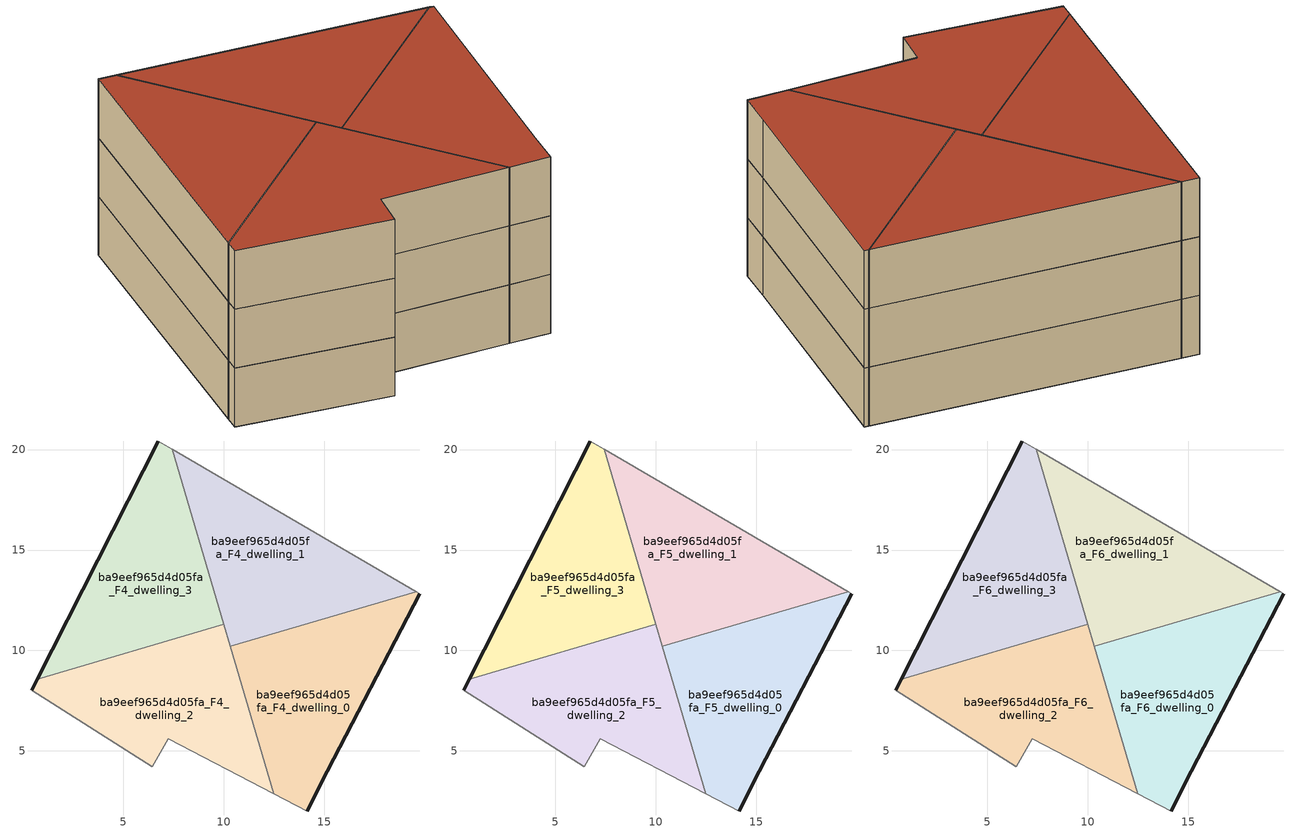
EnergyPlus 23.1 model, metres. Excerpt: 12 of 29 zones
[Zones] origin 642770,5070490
ba9eef965d4d05fa_F4_dwelling_0
 floor to ba9eef965d4d05fa_F3_dwelling_0 (EU_floor_Construction): 14.85,3.41 19.76,12.82 19.58,12.92 10.33,10.2 12.48,2.88 14.15,2.01 z12
 wall outside (EU_wall_Construction): 19.76,12.82 14.85,3.41 14.15,2.01 z12:15
 wall to ba9eef965d4d05fa_F4_dwelling_1 (EU_wall_Construction): 10.33,10.2 19.58,12.92 z12:15
 wall adiabatic (EU_wall_Construction): 19.58,12.92 19.76,12.82 / 14.15,2.01 12.48,2.88 z12:15
 wall to ba9eef965d4d05fa_F4_dwelling_2 (EU_wall_Construction): 12.48,2.88 10.33,10.2 z12:15
ba9eef965d4d05fa_F4_dwelling_1
 floor to ba9eef965d4d05fa_F3_dwelling_1 (EU_floor_Construction): 19.58,12.92 7.45,20.02 10.33,10.2 z12
 wall adiabatic (EU_wall_Construction): 7.45,20.02 19.58,12.92 z12:15
 wall to ba9eef965d4d05fa_F4_dwelling_3 (EU_wall_Construction): 10.01,11.31 7.45,20.02 z12:15
 wall to ba9eef965d4d05fa_F4_dwelling_2 (EU_wall_Construction): 10.33,10.2 10.01,11.31 z12:15
ba9eef965d4d05fa_F4_dwelling_2
 floor to ba9eef965d4d05fa_F3_dwelling_2 (EU_floor_Construction): 12.48,2.88 10.01,11.31 0.72,8.58 0.44,8.02 6.44,4.21 7.24,5.62 z12
 wall outside (EU_wall_Construction): 0.44,8.02 0.72,8.58 z12:15
 wall to ba9eef965d4d05fa_F4_dwelling_3 (EU_wall_Construction): 0.72,8.58 10.01,11.31 z12:15
 wall adiabatic (EU_wall_Construction): 12.48,2.88 7.24,5.62 6.44,4.21 0.44,8.02 z12:15
ba9eef965d4d05fa_F4_dwelling_3
 floor to ba9eef965d4d05fa_F3_dwelling_3 (EU_floor_Construction): 10.01,11.31 7.45,20.02 6.75,20.43 0.72,8.58 z12
 wall outside (EU_wall_Construction): 0.72,8.58 6.75,20.43 z12:15
 wall adiabatic (EU_wall_Construction): 6.75,20.43 7.45,20.02 z12:15
ba9eef965d4d05fa_F5_dwelling_0
 floor to ba9eef965d4d05fa_F4_dwelling_0 (EU_floor_Construction): 14.85,3.41 19.76,12.82 19.58,12.92 10.33,10.2 12.48,2.88 14.15,2.01 z15
 wall outside (EU_wall_Construction): 19.76,12.82 14.85,3.41 14.15,2.01 z15:18
 wall to ba9eef965d4d05fa_F5_dwelling_1 (EU_wall_Construction): 10.33,10.2 19.58,12.92 z15:18
 wall adiabatic (EU_wall_Construction): 19.58,12.92 19.76,12.82 / 14.15,2.01 12.48,2.88 z15:18
 wall to ba9eef965d4d05fa_F5_dwelling_2 (EU_wall_Construction): 12.48,2.88 10.33,10.2 z15:18
ba9eef965d4d05fa_F5_dwelling_1
 floor to ba9eef965d4d05fa_F4_dwelling_1 (EU_floor_Construction): 19.58,12.92 7.45,20.02 10.33,10.2 z15
 wall adiabatic (EU_wall_Construction): 7.45,20.02 19.58,12.92 z15:18
 wall to ba9eef965d4d05fa_F5_dwelling_3 (EU_wall_Construction): 10.01,11.31 7.45,20.02 z15:18
 wall to ba9eef965d4d05fa_F5_dwelling_2 (EU_wall_Construction): 10.33,10.2 10.01,11.31 z15:18
ba9eef965d4d05fa_F5_dwelling_2
 floor to ba9eef965d4d05fa_F4_dwelling_2 (EU_floor_Construction): 12.48,2.88 10.01,11.31 0.72,8.58 0.44,8.02 6.44,4.21 7.24,5.62 z15
 wall outside (EU_wall_Construction): 0.44,8.02 0.72,8.58 z15:18
 wall to ba9eef965d4d05fa_F5_dwelling_3 (EU_wall_Construction): 0.72,8.58 10.01,11.31 z15:18
 wall adiabatic (EU_wall_Construction): 12.48,2.88 7.24,5.62 6.44,4.21 0.44,8.02 z15:18
ba9eef965d4d05fa_F5_dwelling_3
 floor to ba9eef965d4d05fa_F4_dwelling_3 (EU_floor_Construction): 10.01,11.31 7.45,20.02 6.75,20.43 0.72,8.58 z15
 wall outside (EU_wall_Construction): 0.72,8.58 6.75,20.43 z15:18
 wall adiabatic (EU_wall_Construction): 6.75,20.43 7.45,20.02 z15:18
ba9eef965d4d05fa_F6_dwelling_0
 floor to ba9eef965d4d05fa_F5_dwelling_0 (EU_floor_Construction): 14.85,3.41 19.76,12.82 19.58,12.92 10.33,10.2 12.48,2.88 14.15,2.01 z18
 wall outside (EU_wall_Construction): 19.76,12.82 14.85,3.41 14.15,2.01 z18:21
 wall to ba9eef965d4d05fa_F6_dwelling_1 (EU_wall_Construction): 10.33,10.2 19.58,12.92 z18:21
 wall adiabatic (EU_wall_Construction): 19.58,12.92 19.76,12.82 / 14.15,2.01 12.48,2.88 z18:21
 wall to ba9eef965d4d05fa_F6_dwelling_2 (EU_wall_Construction): 12.48,2.88 10.33,10.2 z18:21
 roof outside (EU_roof_Construction): 19.76,12.82 14.85,3.41 14.15,2.01 12.48,2.88 10.33,10.2 19.58,12.92 z21
ba9eef965d4d05fa_F6_dwelling_1
 floor to ba9eef965d4d05fa_F5_dwelling_1 (EU_floor_Construction): 19.58,12.92 7.45,20.02 10.33,10.2 z18
 wall adiabatic (EU_wall_Construction): 7.45,20.02 19.58,12.92 z18:21
 wall to ba9eef965d4d05fa_F6_dwelling_3 (EU_wall_Construction): 10.01,11.31 7.45,20.02 z18:21
 wall to ba9eef965d4d05fa_F6_dwelling_2 (EU_wall_Construction): 10.33,10.2 10.01,11.31 z18:21
 roof outside (EU_roof_Construction): 19.58,12.92 10.33,10.2 7.45,20.02 z21
ba9eef965d4d05fa_F6_dwelling_2
 floor to ba9eef965d4d05fa_F5_dwelling_2 (EU_floor_Construction): 12.48,2.88 10.01,11.31 0.72,8.58 0.44,8.02 6.44,4.21 7.24,5.62 z18
 wall outside (EU_wall_Construction): 0.44,8.02 0.72,8.58 z18:21
 wall to ba9eef965d4d05fa_F6_dwelling_3 (EU_wall_Construction): 0.72,8.58 10.01,11.31 z18:21
 wall adiabatic (EU_wall_Construction): 12.48,2.88 7.24,5.62 6.44,4.21 0.44,8.02 z18:21
 roof outside (EU_roof_Construction): 10.01,11.31 12.48,2.88 7.24,5.62 6.44,4.21 0.44,8.02 0.72,8.58 z21
ba9eef965d4d05fa_F6_dwelling_3
 floor to ba9eef965d4d05fa_F5_dwelling_3 (EU_floor_Construction): 10.01,11.31 7.45,20.02 6.75,20.43 0.72,8.58 z18
 wall outside (EU_wall_Construction): 0.72,8.58 6.75,20.43 z18:21
 wall adiabatic (EU_wall_Construction): 6.75,20.43 7.45,20.02 z18:21
 roof outside (EU_roof_Construction): 7.45,20.02 10.01,11.31 0.72,8.58 6.75,20.43 z21
[Building]
EU S2 Campaign: North Axis=0; Terrain=City; Solar Distribution=FullExterior
[Site:Location]
Lyon-Bron: Latitude=45.75; Longitude=5; Time Zone=1; Elevation=198
[SizingPeriod:WeatherFileDays]
AnnualSizingPeriod: Begin Month=1; Begin Day of Month=1; End Month=12; End Day of Month=31; Day of Week for Start Day=Monday; Use Weather File Daylight Saving Period=No; Use Weather File Rain and Snow Indicators=No
[MATERIAL]
EU_InternalMass_Material: Roughness=MediumRough; Thickness=0.1; Conductivity=1; Density=1800; Specific Heat=900; Thermal Absorptance=0.9; Solar Absorptance=0.7; Visible Absorptance=0.7
[MATERIAL:NOMASS] Roughness=MediumRough; Thermal Absorptance=0.9; Solar Absorptance=0.7; Visible Absorptance=0.7
Name | Thermal Resistance
EU_wall_NoMass | 0.776494
EU_roof_NoMass | 0.486893
EU_floor_NoMass | 0.421597
[CONSTRUCTION]
EU_wall_Construction: EU_wall_NoMass
EU_roof_Construction: EU_roof_NoMass
EU_floor_Construction: EU_floor_NoMass
EU_InternalMass_Construction: EU_InternalMass_Material
[ZONE] Type=1; Multiplier=1; Ceiling Height=autocalculate; Floor Area=autocalculate; Part of Total Floor Area=Yes
Name | Volume
ba9eef965d4d05fa_F4_dwelling_0; ba9eef965d4d05fa_F5_dwelling_0; ba9eef965d4d05fa_F6_dwelling_0 | 147.928
ba9eef965d4d05fa_F4_dwelling_1; ba9eef965d4d05fa_F5_dwelling_1; ba9eef965d4d05fa_F6_dwelling_1 | 147.93
ba9eef965d4d05fa_F4_dwelling_2; ba9eef965d4d05fa_F5_dwelling_2; ba9eef965d4d05fa_F6_dwelling_2 | 147.907
ba9eef965d4d05fa_F4_dwelling_3; ba9eef965d4d05fa_F5_dwelling_3; ba9eef965d4d05fa_F6_dwelling_3 | 147.912
[INTERNALMASS] Construction=EU_InternalMass_Construction
Name | Zone or ZoneList | Surface Area
ba9eef965d4d05fa_F4_dwelling_0_EU_InternalMass | ba9eef965d4d05fa_F4_dwelling_0 | 49.3075
ba9eef965d4d05fa_F4_dwelling_1_EU_InternalMass | ba9eef965d4d05fa_F4_dwelling_1 | 49.3101
ba9eef965d4d05fa_F4_dwelling_2_EU_InternalMass | ba9eef965d4d05fa_F4_dwelling_2 | 49.302
ba9eef965d4d05fa_F4_dwelling_3_EU_InternalMass | ba9eef965d4d05fa_F4_dwelling_3 | 49.3009
ba9eef965d4d05fa_F5_dwelling_0_EU_InternalMass | ba9eef965d4d05fa_F5_dwelling_0 | 49.3075
ba9eef965d4d05fa_F5_dwelling_1_EU_InternalMass | ba9eef965d4d05fa_F5_dwelling_1 | 49.3101
ba9eef965d4d05fa_F5_dwelling_2_EU_InternalMass | ba9eef965d4d05fa_F5_dwelling_2 | 49.302
ba9eef965d4d05fa_F5_dwelling_3_EU_InternalMass | ba9eef965d4d05fa_F5_dwelling_3 | 49.3009
ba9eef965d4d05fa_F6_dwelling_0_EU_InternalMass | ba9eef965d4d05fa_F6_dwelling_0 | 49.3075
ba9eef965d4d05fa_F6_dwelling_1_EU_InternalMass | ba9eef965d4d05fa_F6_dwelling_1 | 49.3101
ba9eef965d4d05fa_F6_dwelling_2_EU_InternalMass | ba9eef965d4d05fa_F6_dwelling_2 | 49.302
ba9eef965d4d05fa_F6_dwelling_3_EU_InternalMass | ba9eef965d4d05fa_F6_dwelling_3 | 49.3009
[OTHEREQUIPMENT] Fuel Type=Electricity; Design Level Calculation Method=Watts/Area; Power per Zone Floor Area=1; Fraction Latent=0; Fraction Radiant=0; Fraction Lost=0; Carbon Dioxide Generation Rate=0; EndUse Subcategory=EU_Step8_InternalGains
Name | Zone or ZoneList or Space or SpaceList | Schedule
EU_Step8_InternalGain_ba9eef965d4d05fa_F4_dwelling_0_f000 | ba9eef965d4d05fa_F4_dwelling_0 | EU_Step8_GainSchedule_ba9eef965d4d05fa_F4_dwelling_0_f000
EU_Step8_InternalGain_ba9eef965d4d05fa_F4_dwelling_1_f000 | ba9eef965d4d05fa_F4_dwelling_1 | EU_Step8_GainSchedule_ba9eef965d4d05fa_F4_dwelling_1_f000
EU_Step8_InternalGain_ba9eef965d4d05fa_F4_dwelling_2_f000 | ba9eef965d4d05fa_F4_dwelling_2 | EU_Step8_GainSchedule_ba9eef965d4d05fa_F4_dwelling_2_f000
EU_Step8_InternalGain_ba9eef965d4d05fa_F4_dwelling_3_f000 | ba9eef965d4d05fa_F4_dwelling_3 | EU_Step8_GainSchedule_ba9eef965d4d05fa_F4_dwelling_3_f000
EU_Step8_InternalGain_ba9eef965d4d05fa_F5_dwelling_0_f000 | ba9eef965d4d05fa_F5_dwelling_0 | EU_Step8_GainSchedule_ba9eef965d4d05fa_F5_dwelling_0_f000
EU_Step8_InternalGain_ba9eef965d4d05fa_F5_dwelling_1_f000 | ba9eef965d4d05fa_F5_dwelling_1 | EU_Step8_GainSchedule_ba9eef965d4d05fa_F5_dwelling_1_f000
EU_Step8_InternalGain_ba9eef965d4d05fa_F5_dwelling_2_f000 | ba9eef965d4d05fa_F5_dwelling_2 | EU_Step8_GainSchedule_ba9eef965d4d05fa_F5_dwelling_2_f000
EU_Step8_InternalGain_ba9eef965d4d05fa_F5_dwelling_3_f000 | ba9eef965d4d05fa_F5_dwelling_3 | EU_Step8_GainSchedule_ba9eef965d4d05fa_F5_dwelling_3_f000
EU_Step8_InternalGain_ba9eef965d4d05fa_F6_dwelling_0_f000 | ba9eef965d4d05fa_F6_dwelling_0 | EU_Step8_GainSchedule_ba9eef965d4d05fa_F6_dwelling_0_f000
EU_Step8_InternalGain_ba9eef965d4d05fa_F6_dwelling_1_f000 | ba9eef965d4d05fa_F6_dwelling_1 | EU_Step8_GainSchedule_ba9eef965d4d05fa_F6_dwelling_1_f000
EU_Step8_InternalGain_ba9eef965d4d05fa_F6_dwelling_2_f000 | ba9eef965d4d05fa_F6_dwelling_2 | EU_Step8_GainSchedule_ba9eef965d4d05fa_F6_dwelling_2_f000
EU_Step8_InternalGain_ba9eef965d4d05fa_F6_dwelling_3_f000 | ba9eef965d4d05fa_F6_dwelling_3 | EU_Step8_GainSchedule_ba9eef965d4d05fa_F6_dwelling_3_f000
[ZONEVENTILATION:DESIGNFLOWRATE] Schedule=EU_AlwaysOn; Design Flow Rate Calculation Method=AirChanges/Hour; Air Changes per Hour=0.693814; Ventilation Type=Natural; Fan Pressure Rise=0; Fan Total Efficiency=1; Constant Term Coefficient=1; Temperature Term Coefficient=0; Velocity Term Coefficient=0; Velocity Squared Term Coefficient=0; Minimum Indoor Temperature=-100; Maximum Indoor Temperature=100; Delta Temperature=-100; Minimum Outdoor Temperature=-100; Maximum Outdoor Temperature=100; Maximum Wind Speed=40
Name | Zone or ZoneList or Space or SpaceList
EU_ConstantAir_ba9eef965d4d05fa_F4_dwelling_0 | ba9eef965d4d05fa_F4_dwelling_0
EU_ConstantAir_ba9eef965d4d05fa_F4_dwelling_1 | ba9eef965d4d05fa_F4_dwelling_1
EU_ConstantAir_ba9eef965d4d05fa_F4_dwelling_2 | ba9eef965d4d05fa_F4_dwelling_2
EU_ConstantAir_ba9eef965d4d05fa_F4_dwelling_3 | ba9eef965d4d05fa_F4_dwelling_3
EU_ConstantAir_ba9eef965d4d05fa_F5_dwelling_0 | ba9eef965d4d05fa_F5_dwelling_0
EU_ConstantAir_ba9eef965d4d05fa_F5_dwelling_1 | ba9eef965d4d05fa_F5_dwelling_1
EU_ConstantAir_ba9eef965d4d05fa_F5_dwelling_2 | ba9eef965d4d05fa_F5_dwelling_2
EU_ConstantAir_ba9eef965d4d05fa_F5_dwelling_3 | ba9eef965d4d05fa_F5_dwelling_3
EU_ConstantAir_ba9eef965d4d05fa_F6_dwelling_0 | ba9eef965d4d05fa_F6_dwelling_0
EU_ConstantAir_ba9eef965d4d05fa_F6_dwelling_1 | ba9eef965d4d05fa_F6_dwelling_1
EU_ConstantAir_ba9eef965d4d05fa_F6_dwelling_2 | ba9eef965d4d05fa_F6_dwelling_2
EU_ConstantAir_ba9eef965d4d05fa_F6_dwelling_3 | ba9eef965d4d05fa_F6_dwelling_3
[HVACTEMPLATE:THERMOSTAT] Constant Heating Setpoint=20; Constant Cooling Setpoint=50
EU_HeatOnly_ba9eef965d4d05fa_F0_dwelling_0; EU_HeatOnly_ba9eef965d4d05fa_F0_dwelling_1; EU_HeatOnly_ba9eef965d4d05fa_F0_dwelling_2; EU_HeatOnly_ba9eef965d4d05fa_F0_dwelling_3; EU_HeatOnly_ba9eef965d4d05fa_F0_dwelling_4; EU_HeatOnly_ba9eef965d4d05fa_F1_dwelling_0; EU_HeatOnly_ba9eef965d4d05fa_F1_dwelling_1; EU_HeatOnly_ba9eef965d4d05fa_F1_dwelling_2; EU_HeatOnly_ba9eef965d4d05fa_F1_dwelling_3; EU_HeatOnly_ba9eef965d4d05fa_F2_dwelling_0; EU_HeatOnly_ba9eef965d4d05fa_F2_dwelling_1; EU_HeatOnly_ba9eef965d4d05fa_F2_dwelling_2; EU_HeatOnly_ba9eef965d4d05fa_F2_dwelling_3; EU_HeatOnly_ba9eef965d4d05fa_F3_dwelling_0; EU_HeatOnly_ba9eef965d4d05fa_F3_dwelling_1; EU_HeatOnly_ba9eef965d4d05fa_F3_dwelling_2; EU_HeatOnly_ba9eef965d4d05fa_F3_dwelling_3; EU_HeatOnly_ba9eef965d4d05fa_F4_dwelling_0; EU_HeatOnly_ba9eef965d4d05fa_F4_dwelling_1; EU_HeatOnly_ba9eef965d4d05fa_F4_dwelling_2; EU_HeatOnly_ba9eef965d4d05fa_F4_dwelling_3; EU_HeatOnly_ba9eef965d4d05fa_F5_dwelling_0; EU_HeatOnly_ba9eef965d4d05fa_F5_dwelling_1; EU_HeatOnly_ba9eef965d4d05fa_F5_dwelling_2; EU_HeatOnly_ba9eef965d4d05fa_F5_dwelling_3; EU_HeatOnly_ba9eef965d4d05fa_F6_dwelling_0; EU_HeatOnly_ba9eef965d4d05fa_F6_dwelling_1; EU_HeatOnly_ba9eef965d4d05fa_F6_dwelling_2; EU_HeatOnly_ba9eef965d4d05fa_F6_dwelling_3
[HVACTEMPLATE:ZONE:IDEALLOADSAIRSYSTEM] System Availability Schedule=EU_AlwaysOn; Maximum Heating Supply Air Temperature=50; Minimum Cooling Supply Air Temperature=13; Maximum Heating Supply Air Humidity Ratio=0.0156; Minimum Cooling Supply Air Humidity Ratio=0.0077; Heating Limit=NoLimit; Cooling Limit=NoLimit; Heating Availability Schedule=EU_AlwaysOn; Cooling Availability Schedule=EU_CoolingOff; Dehumidification Control Type=ConstantSensibleHeatRatio; Cooling Sensible Heat Ratio=0.7; Dehumidification Setpoint=60; Humidification Control Type=None; Humidification Setpoint=30; Outdoor Air Method=None; Outdoor Air Flow Rate per Person=0.00944; Outdoor Air Flow Rate per Zone Floor Area=0; Outdoor Air Flow Rate per Zone=0; Demand Controlled Ventilation Type=None; Outdoor Air Economizer Type=NoEconomizer; Heat Recovery Type=None; Sensible Heat Recovery Effectiveness=0.7; Latent Heat Recovery Effectiveness=0.65
Name | Template Thermostat
ba9eef965d4d05fa_F4_dwelling_0 | EU_HeatOnly_ba9eef965d4d05fa_F4_dwelling_0
ba9eef965d4d05fa_F4_dwelling_1 | EU_HeatOnly_ba9eef965d4d05fa_F4_dwelling_1
ba9eef965d4d05fa_F4_dwelling_2 | EU_HeatOnly_ba9eef965d4d05fa_F4_dwelling_2
ba9eef965d4d05fa_F4_dwelling_3 | EU_HeatOnly_ba9eef965d4d05fa_F4_dwelling_3
ba9eef965d4d05fa_F5_dwelling_0 | EU_HeatOnly_ba9eef965d4d05fa_F5_dwelling_0
ba9eef965d4d05fa_F5_dwelling_1 | EU_HeatOnly_ba9eef965d4d05fa_F5_dwelling_1
ba9eef965d4d05fa_F5_dwelling_2 | EU_HeatOnly_ba9eef965d4d05fa_F5_dwelling_2
ba9eef965d4d05fa_F5_dwelling_3 | EU_HeatOnly_ba9eef965d4d05fa_F5_dwelling_3
ba9eef965d4d05fa_F6_dwelling_0 | EU_HeatOnly_ba9eef965d4d05fa_F6_dwelling_0
ba9eef965d4d05fa_F6_dwelling_1 | EU_HeatOnly_ba9eef965d4d05fa_F6_dwelling_1
ba9eef965d4d05fa_F6_dwelling_2 | EU_HeatOnly_ba9eef965d4d05fa_F6_dwelling_2
ba9eef965d4d05fa_F6_dwelling_3 | EU_HeatOnly_ba9eef965d4d05fa_F6_dwelling_3
[SIZING:ZONE] Zone Cooling Design Supply Air Temperature Input Method=SupplyAirTemperature; Zone Cooling Design Supply Air Temperature=13; Zone Heating Design Supply Air Temperature Input Method=SupplyAirTemperature; Zone Heating Design Supply Air Temperature=50; Zone Cooling Design Supply Air Humidity Ratio=0.008; Zone Heating Design Supply Air Humidity Ratio=0.008; Cooling Design Air Flow Method=DesignDay; Cooling Design Air Flow Rate=0; Cooling Minimum Air Flow per Zone Floor Area=0.000762; Cooling Minimum Air Flow=0; Cooling Minimum Air Flow Fraction=0.2; Heating Design Air Flow Method=DesignDay; Heating Design Air Flow Rate=0; Heating Maximum Air Flow per Zone Floor Area=0.002032; Heating Maximum Air Flow=0.141576; Heating Maximum Air Flow Fraction=0.3; Account for Dedicated Outdoor Air System=No; Dedicated Outdoor Air System Control Strategy=NeutralSupplyAir; Dedicated Outdoor Air Low Setpoint Temperature for Design=autosize; Dedicated Outdoor Air High Setpoint Temperature for Design=autosize; Zone Load Sizing Method=Sensible Load Only No Latent Load; Zone Latent Cooling Design Supply Air Humidity Ratio Input Method=HumidityRatioDifference; Zone Cooling Design Supply Air Humidity Ratio Difference=0.005; Zone Latent Heating Design Supply Air Humidity Ratio Input Method=HumidityRatioDifference; Zone Humidification Design Supply Air Humidity Ratio Difference=0.005
ba9eef965d4d05fa_F4_dwelling_0; ba9eef965d4d05fa_F4_dwelling_1; ba9eef965d4d05fa_F4_dwelling_2; ba9eef965d4d05fa_F4_dwelling_3; ba9eef965d4d05fa_F5_dwelling_0; ba9eef965d4d05fa_F5_dwelling_1; ba9eef965d4d05fa_F5_dwelling_2; ba9eef965d4d05fa_F5_dwelling_3; ba9eef965d4d05fa_F6_dwelling_0; ba9eef965d4d05fa_F6_dwelling_1; ba9eef965d4d05fa_F6_dwelling_2; ba9eef965d4d05fa_F6_dwelling_3
[SCHEDULE:CONSTANT]
Name | Hourly Value
EU_AlwaysOn | 1
EU_CoolingOff | 0
[SCHEDULE:FILE] Column Number=1; Rows to Skip at Top=0; Number of Hours of Data=8760; Column Separator=Comma; Interpolate to Timestep=No; Minutes per Item=60; Adjust Schedule for Daylight Savings=Yes
Name | File
EU_Step8_GainSchedule_ba9eef965d4d05fa_F4_dwelling_0_f000 | ../../schedules/ba9eef965d4d05fa/ba9eef965d4d05fa_F4_dwelling_0_f000_gain.csv
EU_Step8_GainSchedule_ba9eef965d4d05fa_F4_dwelling_1_f000 | ../../schedules/ba9eef965d4d05fa/ba9eef965d4d05fa_F4_dwelling_1_f000_gain.csv
EU_Step8_GainSchedule_ba9eef965d4d05fa_F4_dwelling_2_f000 | ../../schedules/ba9eef965d4d05fa/ba9eef965d4d05fa_F4_dwelling_2_f000_gain.csv
EU_Step8_GainSchedule_ba9eef965d4d05fa_F4_dwelling_3_f000 | ../../schedules/ba9eef965d4d05fa/ba9eef965d4d05fa_F4_dwelling_3_f000_gain.csv
EU_Step8_GainSchedule_ba9eef965d4d05fa_F5_dwelling_0_f000 | ../../schedules/ba9eef965d4d05fa/ba9eef965d4d05fa_F5_dwelling_0_f000_gain.csv
EU_Step8_GainSchedule_ba9eef965d4d05fa_F5_dwelling_1_f000 | ../../schedules/ba9eef965d4d05fa/ba9eef965d4d05fa_F5_dwelling_1_f000_gain.csv
EU_Step8_GainSchedule_ba9eef965d4d05fa_F5_dwelling_2_f000 | ../../schedules/ba9eef965d4d05fa/ba9eef965d4d05fa_F5_dwelling_2_f000_gain.csv
EU_Step8_GainSchedule_ba9eef965d4d05fa_F5_dwelling_3_f000 | ../../schedules/ba9eef965d4d05fa/ba9eef965d4d05fa_F5_dwelling_3_f000_gain.csv
EU_Step8_GainSchedule_ba9eef965d4d05fa_F6_dwelling_0_f000 | ../../schedules/ba9eef965d4d05fa/ba9eef965d4d05fa_F6_dwelling_0_f000_gain.csv
EU_Step8_GainSchedule_ba9eef965d4d05fa_F6_dwelling_1_f000 | ../../schedules/ba9eef965d4d05fa/ba9eef965d4d05fa_F6_dwelling_1_f000_gain.csv
EU_Step8_GainSchedule_ba9eef965d4d05fa_F6_dwelling_2_f000 | ../../schedules/ba9eef965d4d05fa/ba9eef965d4d05fa_F6_dwelling_2_f000_gain.csv
EU_Step8_GainSchedule_ba9eef965d4d05fa_F6_dwelling_3_f000 | ../../schedules/ba9eef965d4d05fa/ba9eef965d4d05fa_F6_dwelling_3_f000_gain.csv
